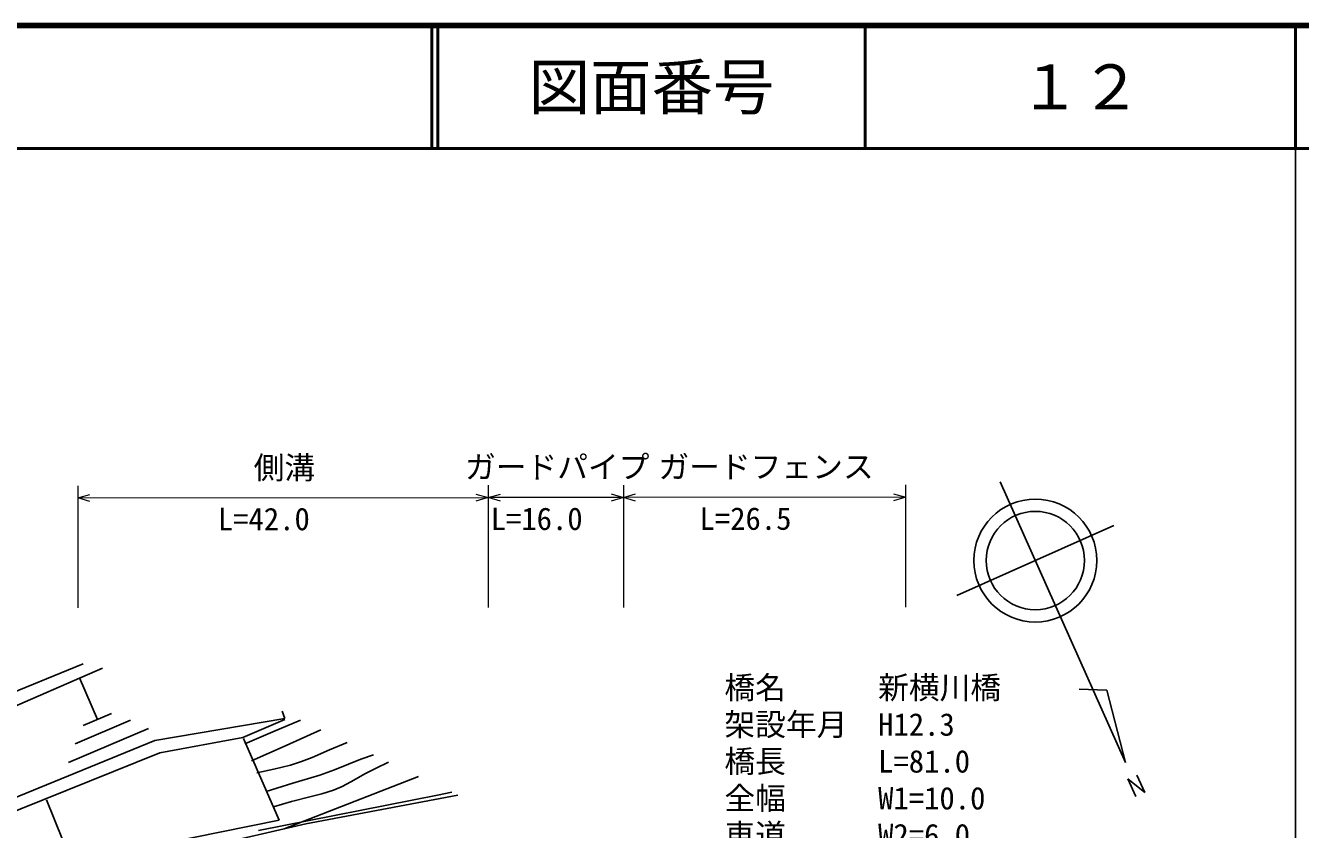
# Model space of a CAD drawing. Units: millimetres, scale not verified. Extents: x 40000 to 680000, y 20000 to 380000.
# Drawn here: x 475704 to 579404, y 314594 to 380000 of the extents above; entities that cross this region are included whole.
import ezdxf
from ezdxf.enums import TextEntityAlignment as Align

# ---------------------------------------------------------------- set-up
doc = ezdxf.new("R2010")
doc.units = ezdxf.units.MM
doc.header["$LTSCALE"] = 1000
for name, color, linetype, lineweight in [('M-BGD', 7, 'Continuous', 25), ('M-BGD-HTXT', 7, 'Continuous', 13), ('M-TTL', 2, 'Continuous', 140), ('M-TTL-BAND', 7, 'Continuous', 25), ('M-TTL-LINE', 7, 'Continuous', 50)]:
    doc.layers.add(name, color=color, linetype=linetype, lineweight=lineweight)
doc.layers.add('M-TTL-TXT', color=7, linetype='Continuous')
doc.styles.add('ＭＳ ゴシック', font='')
doc.styles.get('ＭＳ ゴシック').set_extended_font_data('MS Gothic')

msp = doc.modelspace()

# ---------------------------------------------------------------- linework, layer by layer
at = {"layer": 'M-BGD'}
for p, q in [((565174, 320035), (554986, 342865)), ((551446, 333620), (564231, 339326)), ((469309, 323529), (480403, 328084)), ((469530, 322320), (481958, 327729)), ((481548, 323549), (480093, 326942)), ((563642, 325922), (561408, 326020)), ((565174, 320035), (563642, 325922)), ((482690, 324038), (480406, 323059)), ((496809, 323637), (486216, 321825)), ((496574, 324208), (496809, 323637)), ((485703, 322820), (479211, 320036)), ((479753, 321563), (484240, 323486)), ((493376, 322092), (496790, 323536)), ((486216, 321825), (468770, 314705)), ((486638, 320821), (493376, 322092)), ((493422, 322000), (496324, 315342)), ((468683, 313624), (486638, 320821)), ((507659, 318913), (496736, 314648)), ((566731, 317616), (565369, 318703)), ((565369, 318703), (566008, 317291)), ((566102, 319025), (566731, 317616)), ((509214, 317394), (494643, 314511)), ((510880, 317375), (498492, 315053)), ((510366, 317621), (509214, 317394)), ((478715, 313786), (477405, 317015)), ((496324, 315342), (486949, 313462)), ((498492, 315053), (490517, 313213))]:
    msp.add_line(p, q, dxfattribs=at)
for points in [[(493553, 321551), (495808, 322547), (498082, 323488)], [(499731, 322700), (496910, 321438), (494077, 320188)], [(494518, 319210), (495895, 319489), (497252, 319827), (498143, 320115), (499016, 320460), (500437, 321084), (501862, 321682)], [(504005, 320659), (502981, 320316), (501972, 319914), (500829, 319442), (499653, 319023), (497460, 318370), (495276, 317697)], [(495871, 316426), (497342, 316869), (498835, 317254), (499796, 317494), (500745, 317793), (501465, 318102), (502172, 318471), (503349, 319139), (504559, 319755), (504893, 319912), (505236, 320071)]]:
    msp.add_lwpolyline(points, dxfattribs=at)
for radius in [5000, 4000]:
    msp.add_circle((557838, 336473), radius, dxfattribs=at)
at = {"layer": 'M-BGD-HTXT'}
for p, q in [((479947, 342564), (479955, 332624)), ((513325, 342593), (513334, 332653)), ((524329, 342602), (524338, 332662)), ((547301, 332682), (547292, 342622)), ((479948, 341564), (513326, 341593)), ((524330, 341602), (513326, 341593)), ((547293, 341622), (524330, 341602))]:
    msp.add_line(p, q, dxfattribs=at)
for points in [[(480948, 341278), (479948, 341564), (480947, 341850)], [(512326, 341880), (513326, 341593), (512326, 341307)], [(514326, 341306), (513326, 341593), (514326, 341879)], [(523330, 341889), (524330, 341602), (523330, 341317)], [(525330, 341316), (524330, 341602), (525330, 341888)], [(546293, 341909), (547293, 341622), (546293, 341336)]]:
    msp.add_lwpolyline(points, dxfattribs=at)
at = {"layer": 'M-TTL'}
msp.add_line((680000, 380000), (40000, 380000), dxfattribs=at)
at = {"layer": 'M-TTL-BAND'}
msp.add_line((579000, 20000), (579000, 370000), dxfattribs=at)
at = {"layer": 'M-TTL-LINE'}
for p, q in [((508747, 380000), (508747, 370000)), ((509247, 380000), (509247, 370000)), ((543997, 380000), (543997, 370000)), ((579000, 380000), (579000, 370000)), ((40000, 370000), (680000, 370000))]:
    msp.add_line(p, q, dxfattribs=at)

# ---------------------------------------------------------------- texts
at = {"layer": 'M-BGD-HTXT', "style": 'ＭＳ ゴシック'}
for s, p in [('側溝', (494261, 342560)), ('ガードパイプ', (511452, 342614)), ('ガードフェンス', (527186, 342628)), ('L=42.0', (491348, 338384)), ('L=16.0', (513539, 338403)), ('L=26.5', (530523, 338418))]:
    msp.add_text(s, height=1833, rotation=0.049, dxfattribs=at).set_placement(p, align=Align.BOTTOM_LEFT)
for s, p in [('橋名\u3000\u3000\u3000新横川橋', (532548, 324675)), ('架設年月\u3000H12.3', (532548, 321675)), ('橋長\u3000\u3000\u3000L=81.0', (532548, 318675)), ('全幅\u3000\u3000\u3000W1=10.0', (532548, 315675)), ('車道\u3000\u3000\u3000W2=6.0', (532548, 312675))]:
    msp.add_text(s, height=1833, dxfattribs=at).set_placement(p, align=Align.BOTTOM_LEFT)
at = {"layer": 'M-TTL-TXT', "style": 'ＭＳ ゴシック'}
for s, p in [('図面番号', (526622, 375000)), ('１２', (561497, 375000))]:
    msp.add_text(s, height=3666, dxfattribs=at).set_placement(p, align=Align.MIDDLE_CENTER)

doc.saveas('drawing.dxf')
